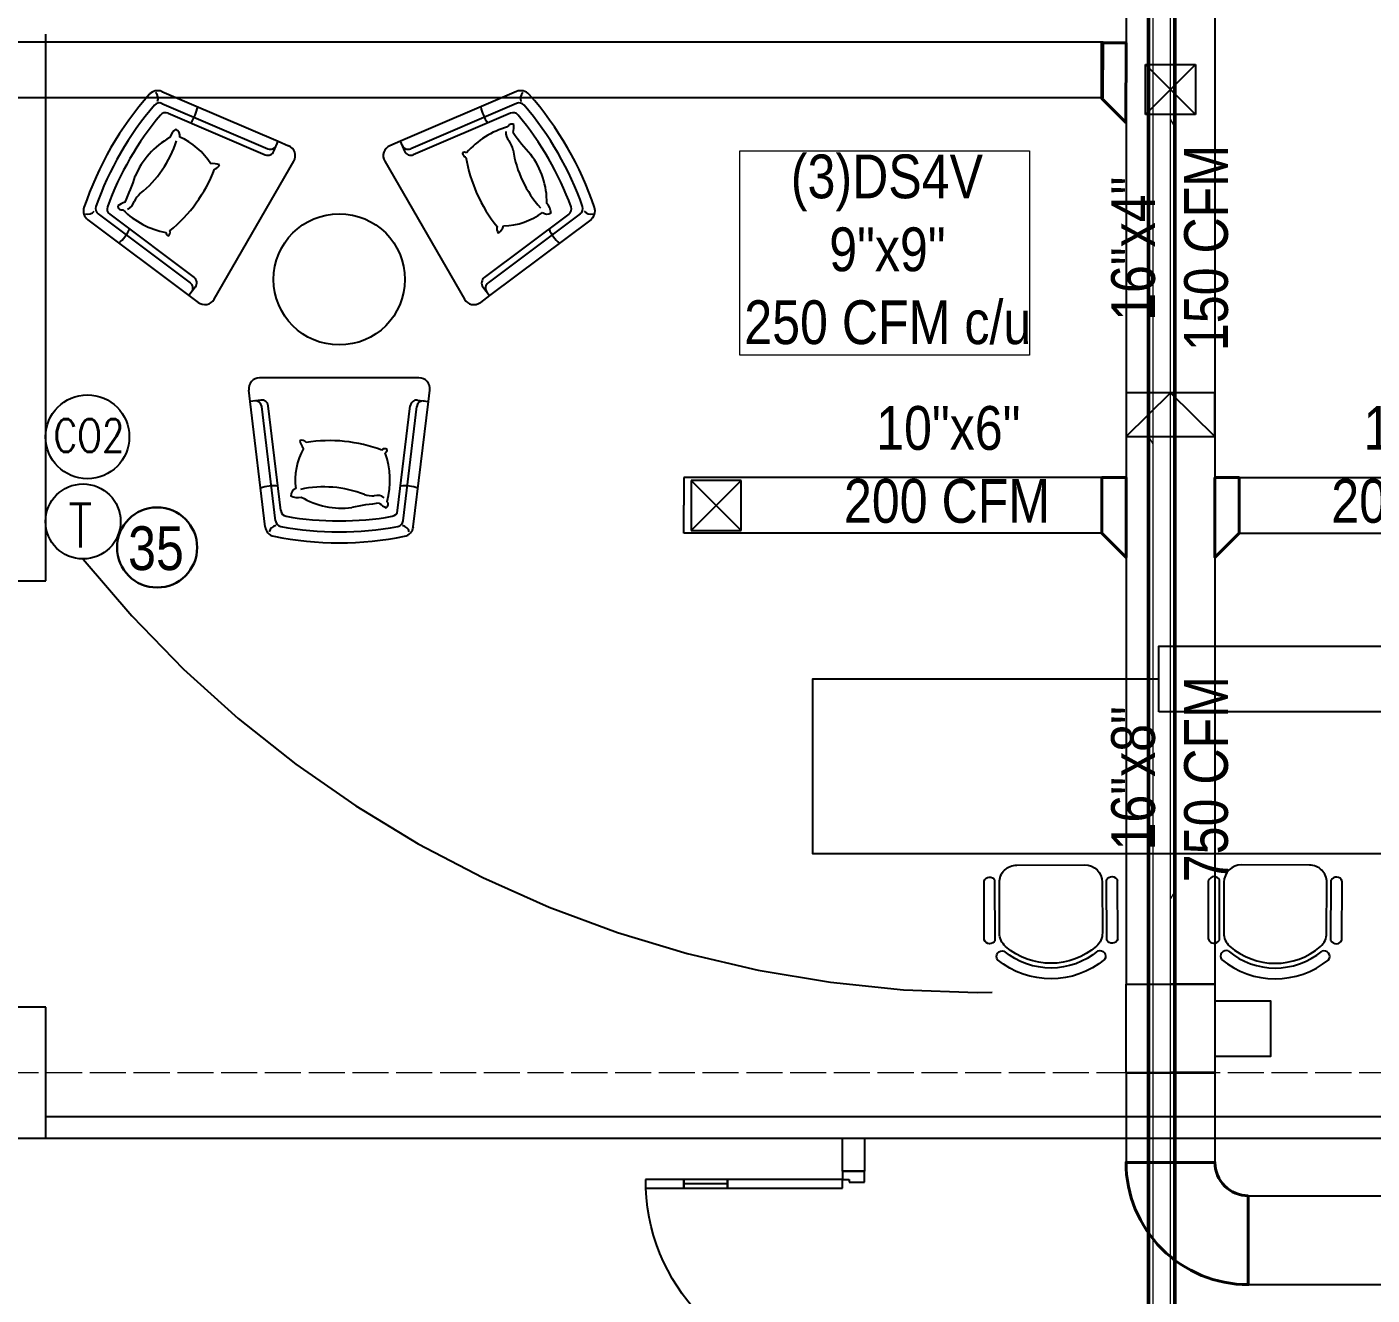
# Model space of a CAD drawing. Header units: inches. Extents: x -3 to 209, y -384 to 20.
# Drawn here: x 151.88 to 158.03, y -98.51 to -92.71 of the extents above; entities that cross this region are included whole.
import ezdxf

# ---------------------------------------------------------------- set-up
doc = ezdxf.new("R2010")
doc.units = ezdxf.units.IN
doc.header["$MEASUREMENT"] = 0
for name, pattern in [('Grid Line', [0.022225, 0.0127, -0.003175, 0.003175, -0.003175]), ('Grid Line 1_2_', [0.022225, 0.0127, -0.003175, 0.003175, -0.003175]), ('Hidden', [7.1438, 4.7625, -2.3813]), ('HIDDEN2', [0.1875, 0.125, -0.0625])]:
    doc.linetypes.add(name, pattern=pattern)
for name, color, linetype in [('A-WALL', 253, 'Continuous'), ('BASE PLAN$0$NBS-HEAVY', 253, 'Continuous'), ('BASE PLAN$0$NDS-DOORS', 253, 'Continuous'), ('hidden line ko ito', 253, 'Continuous'), ('HVAC TEXTO CVV', 2, 'Continuous'), ('HVAC-Accesorios', 1, 'Continuous'), ('HVAC-Equipos', 3, 'Continuous'), ('HVAC-Rejillas', 2, 'HIDDEN2'), ('HVAC-Suministro', 170, 'Continuous'), ('NFF-FURN', 253, 'Continuous')]:
    doc.layers.add(name, color=color, linetype=linetype)
for name, color, linetype, lineweight in [('A-WALL-PATT', 253, 'Continuous', 50), ('HVAC -Textos Suministro', 7, 'Continuous', 9), ('HVAC Suministro', 5, 'Continuous', 40), ('S-COLS', 6, 'Continuous', 13), ('S-GRID', 253, 'Continuous', 9), ('TUBO HVAC', 1, 'Continuous', 30)]:
    doc.layers.add(name, color=color, linetype=linetype, lineweight=lineweight)
doc.styles.add('Arial Narrow', font='ARIALN.TTF', dxfattribs={"height": 0.00295})
doc.styles.add('ROMANS', font='romans.shx', dxfattribs={"width": 0.8})

# ---------------------------------------------------------------- blocks, each defined once
blk = doc.blocks.new('ds')
at = {"linetype": 'ByBlock', "lineweight": -2}
for p, q in [((-0.0127, -0.0127), (0.0127, 0.0127)), ((-0.0127, 0.0127), (0.0127, -0.0127)), ((-0.0127, -0.0127), (-0.0127, 0.0127)), ((-0.0127, 0.0127), (0.0127, 0.0127)), ((0.0127, 0.0127), (0.0127, -0.0127)), ((0.0127, -0.0127), (-0.0127, -0.0127))]:
    blk.add_line(p, q, dxfattribs=at)
blk = doc.blocks.new('Termostato 1')
at = {"linetype": 'ByBlock', "lineweight": -2}
blk.add_circle((725.3327, -473.7179), 0.1716, dxfattribs=at)
at = {"linetype": 'ByBlock', "lineweight": -2, "insert": (725.4136, -473.6514, -2.384), "char_height": 0.2, "width": 2.875949, "attachment_point": 1, "rotation": 270, "style": 'ROMANS'}
blk.add_mtext('T', dxfattribs=at)
blk = doc.blocks.new('CO2')
at = {"linetype": 'ByBlock', "lineweight": -2}
blk.add_circle((-74869.3144, 50750.37), 0.1915, dxfattribs=at)
at = {"linetype": 'ByBlock', "lineweight": -2, "insert": (-74869.4689, 50750.4509, -2.384), "char_height": 0.15, "width": 2.875949, "attachment_point": 1, "rotation": 0, "style": 'ROMANS'}
blk.add_mtext('CO2', dxfattribs=at)
blk = doc.blocks.new('*U62')
blk.add_lwpolyline([(-0.13, -0.0566), (-0.13, 0), (0, 0), (0.0566, -0.0566), (-0.13, -0.0566)])
blk = doc.blocks.new('BASE PLAN$0$zw$FEBB')
at = {"layer": 'BASE PLAN$0$NDS-DOORS', "linetype": 'ByBlock', "lineweight": -2}
for p, q in [((38, 1000), (78, 1000)), ((38, 825), (38, 1000)), ((78, 1000), (78, 825)), ((38, 825), (78, 825)), ((38, 825), (78, 825)), ((58, 624.6), (58, 825)), ((58, 624.6), (58, 825)), ((38, 100), (38, 624.6)), ((38, 624.6), (78, 624.6)), ((38, 624.6), (78, 624.6)), ((78, 624.6), (78, 100)), ((0, 100), (38, 100)), ((0, 100), (0, 0)), ((38, 100), (38, 70)), ((78, 100), (38, 100)), ((38, 70), (50, 70)), ((50, 70), (50, 0)), ((938, 70), (926, 70)), ((926, 70), (926, 0)), ((976, 100), (938, 100)), ((938, 100), (938, 70)), ((976, 100), (976, 0)), ((50, 0), (0, 0)), ((926, 0), (976, 0))]:
    blk.add_line(p, q, dxfattribs=at)
blk.add_lwpolyline([(38, 624.6), (38, 825), (78, 825), (78, 624.6)], close=True, dxfattribs=at)
for points in [[(78, 825), (38, 825)], [(38, 624.6), (78, 624.6)]]:
    blk.add_lwpolyline(points, dxfattribs=at)
blk.add_arc((38, 100), 900, 0, 87.45268, dxfattribs=at)
blk = doc.blocks.new('A$C3D314434')
at = {"layer": 'hidden line ko ito', "linetype": 'ByBlock', "lineweight": -2}
for p, q in [((-304.2, 207.5), (-305.2, -61.3)), ((-254.2, 210.7), (-255.2, -64.8)), ((255.8, 208.7), (254.7, -66.7)), ((305.8, 205.2), (304.8, -63.6)), ((-234.3, 177.5), (-235.2, -54.2)), ((234.8, -55.9), (235.7, 175.7)), ((-155.5, -134.5), (154.5, -135.6))]:
    blk.add_line(p, q, dxfattribs=at)
for centre, radius, start, end in [((0, 0), 385.8, 50.38275, 129.18448), ((0, 0), 336.4, 50.21047, 129.35676), ((0, 0), 315, 48.50599, 131.06124), ((-222.6, 284.2), 25.8, 144.92558, 291.09493), ((224.8, 282.5), 25.8, 248.4723, 34.64165), ((-278.5, 198), 27.4, 27.56562, 159.55154), ((-154.3, 177.2), 80, 131.06124, 179.78361), ((155.7, 176), 80, 359.78361, 48.50599), ((280, 195.9), 27.4, 20.01569, 152.00161), ((-279.5, -51.9), 27.4, 200.01569, 332.00161), ((-155.2, -54.5), 80, 179.78361, 269.78361), ((154.8, -55.6), 80, 269.78361, 359.78361), ((279.1, -54), 27.4, 207.56562, 339.55154)]:
    blk.add_arc(centre, radius, start, end, dxfattribs=at)
blk = doc.blocks.new('seat1')
at = {"linetype": 'ByBlock', "lineweight": -2}
for p, q in [((25.5, 681.2), (-43.4, 107.7)), ((702.6, 681.2), (771.6, 107.7)), ((72.5, 653.6), (9.8, 131.5)), ((655.6, 653.6), (718.3, 131.5)), ((97.2, 607.3), (39.6, 128)), ((631, 607.3), (688.6, 128)), ((-43.4, 107.7), (-49.6, 56)), ((6.2, 101.8), (-43.4, 107.7)), ((721.9, 101.8), (771.6, 107.7)), ((771.6, 107.7), (777.8, 56)), ((0, 0), (728.1, 0))]:
    blk.add_line(p, q, dxfattribs=at)
for centre, radius, start, end in [((364.1, -744.3), 1498.7, 78.49581, 101.50419), ((75.1, 675.3), 50, 101.50419, 173.14699), ((81.8, 714.5), 39.3, 195.36784, 259.45974), ((102.3, 650), 30, 100.63185, 173.14699), ((364.1, -744.3), 1448.7, 79.36815, 100.63185), ((625.8, 650), 30, 6.85301, 79.36815), ((646.4, 714.5), 39.3, 280.54026, 344.63216), ((653, 675.3), 50, 6.85301, 78.49581), ((127, 603.7), 30, 99.97567, 173.14699), ((364.1, -744.3), 1398.7, 80.02433, 99.97567), ((601.2, 603.7), 30, 6.85301, 80.02433), ((65.9, 682.4), 188.3, 250.88516, 275.40881), ((662.2, 682.4), 188.3, 264.59119, 289.11484), ((-20, 135.1), 30, 263.14699, 353.14699), ((9.8, 131.5), 30, 263.14699, 353.14699), ((718.3, 131.5), 30, 186.85301, 276.85301), ((748.1, 135.1), 30, 186.85301, 276.85301), ((0, 50), 50, 173.14699, 270), ((728.1, 50), 50, 270, 6.85301)]:
    blk.add_arc(centre, radius, start, end, dxfattribs=at)
blk = doc.blocks.new('pillow')
at = {"linetype": 'ByBlock', "lineweight": -2}
for centre, radius, start, end in [((82.7, 108.8), 62.3, 128.6005, 165.493), ((32.1, 131.7), 28.3, 352.9694, 65.6737), ((184.2, -134.6), 305.4, 122.0038, 159.6965), ((-358.8, 223.4), 422.6, 311.3384, 344.8473), ((-31.2, -114.4), 259.3, 34.3012, 69.3472), ((-335.7, 188.4), 562.4, 311.8345, 341.7432), ((196.8, -31.4), 64.6, 72.3746, 102.3428), ((192, 36.6), 25.2, 284.7282, 345.2447), ((-830, 158.5), 751.5, 337.4501, 345.5851), ((-13.9, -162.6), 95, 133.7729, 156.8768), ((-104, -219.3), 95.2, 109.6561, 128.1589), ((-146.7, -143.3), 16.1, 184.3084, 284.9211), ((-141.6, -117.5), 41.1, 293.9389, 349.0744), ((68.1, 72.7), 313.1, 227.7047, 262.0065), ((39.9, -236.1), 15.3, 184.749, 244.1819), ((26.8, -237.2), 14.2, 296.7457, 27.3374)]:
    blk.add_arc(centre, radius, start, end, dxfattribs=at)
blk = doc.blocks.new('A$C54016034')
at = {"layer": 'NFF-FURN', "linetype": 'ByBlock', "lineweight": -2, "xscale": 1.200000000005852, "yscale": 1.200000000005852, "zscale": 1.200000000005852, "rotation": 297.1691934317056}
blk.add_blockref('pillow', (102.3, 234.4), dxfattribs=at)
at = {"layer": 'NFF-FURN', "linetype": 'ByBlock', "lineweight": -2, "rotation": 359.8510869372853}
blk.add_blockref('seat1', (-292.2, -264.9), dxfattribs=at)
blk = doc.blocks.new('*U370')
blk.add_lwpolyline([(-0.13, -0.0566), (-0.13, 0), (0, 0), (0.0566, -0.0566), (-0.13, -0.0566)])

msp = doc.modelspace()

# ---------------------------------------------------------------- linework, layer by layer
at = {"layer": 'A-WALL', "lineweight": 50}
for p, q in [((157.0049, -88.1434), (157.0049, -105.0815)), ((157.1249, -105.0815), (157.1249, -88.1434))]:
    msp.add_line(p, q, dxfattribs=at)
at = {"layer": 'A-WALL', "lineweight": 18}
for p, q in [((157.0249, -105.0815), (157.0249, -88.1434)), ((157.1049, -105.0815), (157.1049, -88.1434))]:
    msp.add_line(p, q, dxfattribs=at)
at = {"layer": 'A-WALL-PATT', "linetype": 'Continuous', "lineweight": 9}
for p, q in [((157.1215, -93.1596), (157.1049, -93.1308)), ((157.0249, -94.6162), (157.0108, -94.5918)), ((157.0247, -96.146), (157.0249, -96.146)), ((157.117, -96.6751), (157.1049, -96.6961)), ((157.0247, -97.364), (157.0249, -97.364)), ((157.0247, -97.77), (157.0249, -97.77)), ((157.0237, -98.379), (157.0249, -98.379))]:
    msp.add_line(p, q, dxfattribs=at)
at = {"layer": 'BASE PLAN$0$NBS-HEAVY'}
for p, q in [((151.9658, -95.2422), (151.9658, -92.7422)), ((149.5113, -95.2422), (151.9658, -95.2422)), ((151.9658, -97.6906), (162.1758, -97.6906)), ((151.9658, -97.7906), (162.1758, -97.7906))]:
    msp.add_line(p, q, dxfattribs=at)
msp.add_lwpolyline([(155.6057, -97.7906), (155.7057, -97.7906), (155.7057, -97.9406), (155.6057, -97.9406)], close=True, dxfattribs=at)
at = {"layer": 'HVAC -Textos Suministro'}
msp.add_lwpolyline([(156.461, -94.2105), (155.1371, -94.2105), (155.1371, -93.2759), (156.461, -93.2759)], close=True, dxfattribs=at)
at = {"layer": 'HVAC Suministro'}
msp.add_lwpolyline([(157.4603, -98.0535), (157.4603, -98.4599, -0.414214), (156.9015, -97.9011), (157.3079, -97.9011, 0.414214)], format="xyb", close=True, dxfattribs=at)
at = {"layer": 'HVAC-Accesorios', "color": 1, "linetype": 'Hidden'}
msp.add_arc((156.2616, -91.8398), 5.285, 218.6727, 276.95465, dxfattribs=at)
at = {"layer": 'HVAC-Equipos'}
for points in [[(156.9015, -97.0859), (157.3079, -97.0859), (157.3079, -97.4923), (156.9015, -97.4923)], [(157.3084, -97.4169), (157.3084, -97.1629), (157.5624, -97.1629), (157.5624, -97.4169)]]:
    msp.add_lwpolyline(points, close=True, dxfattribs=at)
at = {"layer": 'HVAC-Suministro'}
for p, q in [((156.9017, -92.6505), (156.9015, -97.0859)), ((157.3081, -92.6505), (157.3079, -97.0859)), ((156.7976, -92.7793), (149.8497, -92.7793)), ((156.7976, -92.7793), (156.7976, -92.9063)), ((156.7976, -93.0333), (156.7976, -92.9063)), ((156.7976, -93.0333), (149.8497, -93.0333)), ((156.791, -94.7701), (154.8816, -94.7697)), ((154.8816, -94.7697), (154.8816, -94.8967)), ((156.791, -94.7701), (156.7909, -94.8971)), ((157.4185, -94.7701), (159.3279, -94.7697)), ((157.4185, -94.7701), (157.4185, -94.8971)), ((154.8815, -95.0237), (154.8816, -94.8967)), ((156.7909, -95.0241), (156.7909, -94.8971)), ((157.4186, -95.0241), (157.4185, -94.8971)), ((156.7909, -95.0241), (154.8815, -95.0237)), ((157.4186, -95.0241), (159.3279, -95.0237)), ((156.9015, -97.0859), (157.1047, -97.0859)), ((157.3079, -97.0859), (157.1047, -97.0859)), ((156.9015, -97.4907), (157.1047, -97.4907)), ((156.9015, -97.4907), (156.9015, -97.9011)), ((157.3079, -97.4907), (157.1047, -97.4907)), ((157.3079, -97.4907), (157.3079, -97.9011)), ((156.9015, -97.9011), (157.1047, -97.9011)), ((157.3079, -97.9011), (157.1047, -97.9011)), ((157.4603, -98.0535), (165.0271, -98.0531)), ((157.4603, -98.0535), (157.4603, -98.2567)), ((157.4603, -98.4599), (157.4603, -98.2567)), ((157.4603, -98.4599), (165.0271, -98.4595))]:
    msp.add_line(p, q, dxfattribs=at)
msp.add_lwpolyline([(156.9015, -94.5826), (157.3079, -94.5826), (157.3079, -94.3826), (156.9015, -94.3826), (156.9015, -94.5826), (157.1047, -94.3826), (157.3079, -94.5826)], dxfattribs=at)
at = {"layer": 'NFF-FURN'}
for points in [[(157.0518, -95.8406), (157.0518, -95.5406), (158.4518, -95.5406), (158.4518, -95.8406), (157.0518, -95.8406)], [(158.4518, -95.6906), (158.6708, -95.6906), (158.6708, -96.4906), (155.4708, -96.4906), (155.4708, -95.6906), (157.0518, -95.6906)]]:
    msp.add_lwpolyline(points, dxfattribs=at)
msp.add_circle((153.3062, -93.8638), 0.3, dxfattribs=at)
at = {"layer": 'S-COLS', "lineweight": 25}
for p, q in [((151.9658, -97.1906), (149.9658, -97.1906)), ((151.9658, -97.7906), (151.9658, -97.1906)), ((149.9658, -97.7906), (151.9658, -97.7906))]:
    msp.add_line(p, q, dxfattribs=at)
at = {"layer": 'S-GRID', "linetype": 'Grid Line'}
for p, q in [((117.6245, -97.4906), (200.2834, -97.4906)), ((123.5666, -97.4906), (190.8779, -97.4906))]:
    msp.add_line(p, q, dxfattribs=at)
at = {"layer": 'S-GRID', "linetype": 'Grid Line 1_2_'}
msp.add_line((118.6314, -97.4906), (201.8133, -97.4906), dxfattribs=at)
msp.add_line((118.6314, -97.4906), (201.8133, -97.4906), dxfattribs=at)
at = {"layer": 'TUBO HVAC'}
msp.add_circle((152.4738, -95.0896), 0.1831, dxfattribs=at)

# ---------------------------------------------------------------- block references
at = {"layer": 'BASE PLAN$0$NDS-DOORS', "xscale": -0.0009999999999852302, "yscale": 0.0009999999999852302, "zscale": 0.0009999999999852297, "rotation": 90}
msp.add_blockref('BASE PLAN$0$zw$FEBB', (155.7057, -97.9406), dxfattribs=at)
at = {"layer": 'HVAC Suministro', "yscale": 1.953866694221574, "zscale": 1.953866694221574}
for name, p, xscale, rotation in [('*U370', (156.7904, -93.0364), -1.953866694221573, 89.84026038799675), ('*U62', (156.7909, -95.0241), -1.953866694221574, 90.0000000168191), ('*U62', (157.4185, -95.0241), 1.953866694221574, 269.9999999831809)]:
    msp.add_blockref(name, p, dxfattribs=dict(at, xscale=xscale, rotation=rotation))
at = {"layer": 'HVAC-Equipos'}
msp.add_blockref('CO2', (75021.4697, -50844.9535), dxfattribs=at)
at = {"layer": 'HVAC-Equipos', "rotation": 90.00000000172517}
msp.add_blockref('Termostato 1', (-321.5825, -820.3033), dxfattribs=at)
at = {"layer": 'HVAC-Rejillas', "yscale": 9, "zscale": 12, "rotation": 180}
for p, xscale in [((157.1047, -92.9959), 9), ((155.0279, -94.8971), -9)]:
    msp.add_blockref('ds', p, dxfattribs=dict(at, xscale=xscale))
at = {"layer": 'NFF-FURN'}
for name, p, xscale, yscale, zscale, rotation in [('A$C54016034', (152.6501, -93.5688), 0.0009999999999852297, 0.0009999999999852297, 0.0009999999999852297, 60.1489130627159), ('A$C54016034', (153.8897, -93.4432), 0.00099999999998523, 0.00099999999998523, 0.00099999999998523, 300.1489130627159), ('A$C54016034', (153.3787, -94.5795), 0.0009999999999852297, 0.0009999999999852297, 0.0009999999999852297, 180.1489130627155), ('A$C3D314434', (156.5579, -96.6758), -0.0009999999999852297, 0.0009999999999852297, 0.0009999999999852297, 180), ('A$C3D314434', (157.5838, -96.6758), 0.0009999999999852297, 0.0009999999999852297, 0.0009999999999852297, 180)]:
    msp.add_blockref(name, p, dxfattribs=dict(at, xscale=xscale, yscale=yscale, zscale=zscale, rotation=rotation))

# ---------------------------------------------------------------- texts
at = {"layer": 'HVAC -Textos Suministro', "char_height": 0.2, "attachment_point": 1, "style": 'Arial Narrow'}
for s, insert, width in [('\\pi0.38596;(3)DS4V\\P\\pi0.56133;9"x9"\\P\\pi0.1732;250 CFM c/u', (154.9839, -93.2929), 1.634804), ('\\pi0.28216;10"x6" \\P\\pi0.13496;200 CFM', (155.4776, -94.4431), 1.188471), ('\\pi0.28216;10"x6" \\P\\pi0.13496;200 CFM', (157.7047, -94.4431), 1.188471)]:
    msp.add_mtext(s, dxfattribs=dict(at, insert=insert, width=width))
at = {"layer": 'HVAC -Textos Suministro', "char_height": 0.2, "width": 1.658103, "attachment_point": 1, "rotation": 90, "style": 'Arial Narrow'}
for s, insert in [('\\pi0.51698;16"x4" \\P\\pi0.37885;150 CFM', (156.8337, -94.5704)), ('\\pi0.51698;16"x8" \\P\\pi0.37182;750 CFM', (156.8337, -96.9917))]:
    msp.add_mtext(s, dxfattribs=dict(at, insert=insert))
at = {"layer": 'HVAC TEXTO CVV', "color": 1, "insert": (151.642, -94.9927), "char_height": 0.2, "width": 1.634804, "attachment_point": 1, "style": 'Arial Narrow'}
msp.add_mtext('\\pi0.69933;35', dxfattribs=at)

doc.saveas('drawing.dxf')
